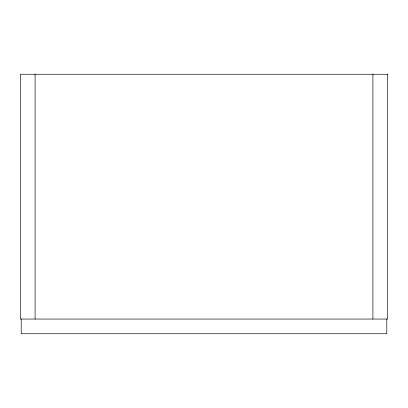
<?xml version="1.0" encoding="UTF-8"?>
<svg xmlns="http://www.w3.org/2000/svg" width="408" height="408" viewBox="0 0 408 408"><rect width="100%" height="100%" fill="white"/><g stroke="black" fill="none" stroke-linecap="round" stroke-linejoin="round"><path stroke-width="0.61" d="M386.784 319.056L386.784 333.744L21.216 333.744L21.216 319.056M372.912 74.256L372.912 319.056M35.088 74.256L35.088 319.056M387.6 74.256L20.4 74.256L20.4 319.056L387.6 319.056L387.6 74.256"/></g></svg>
